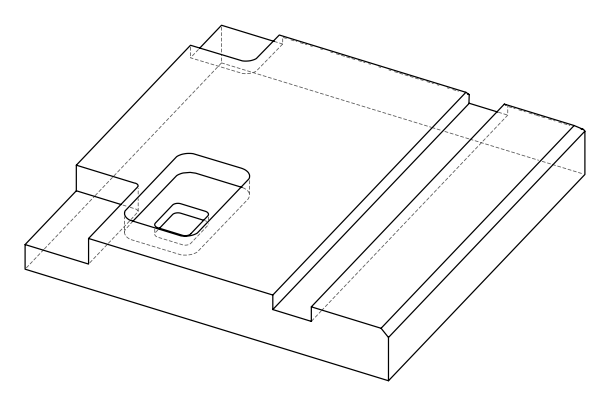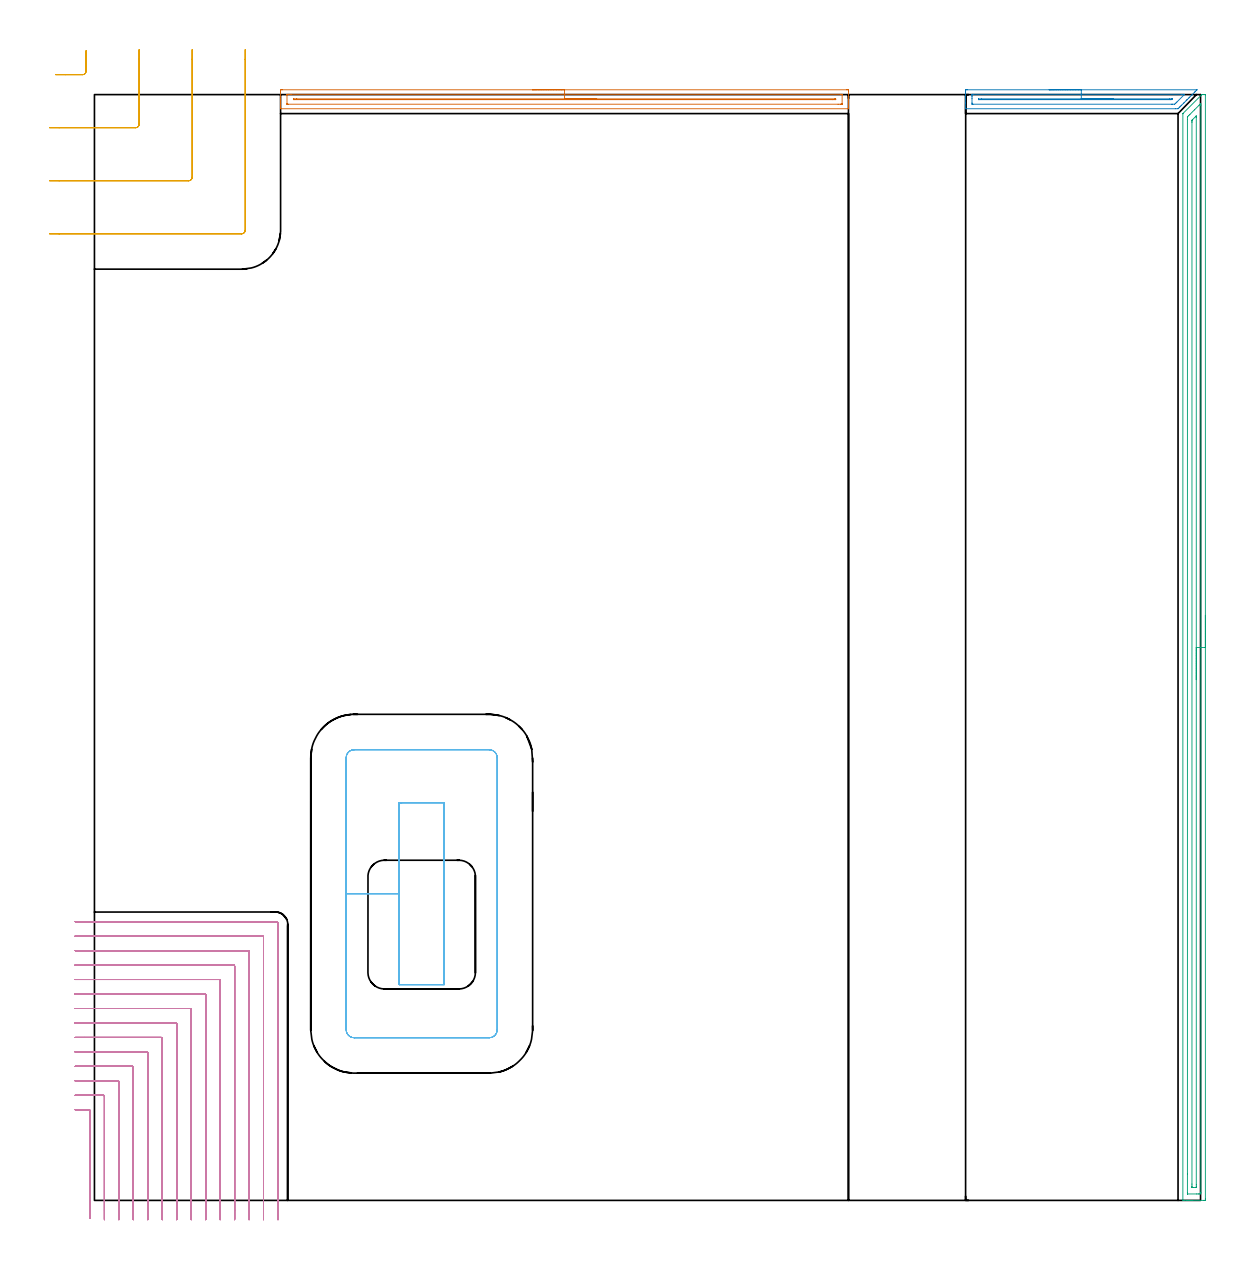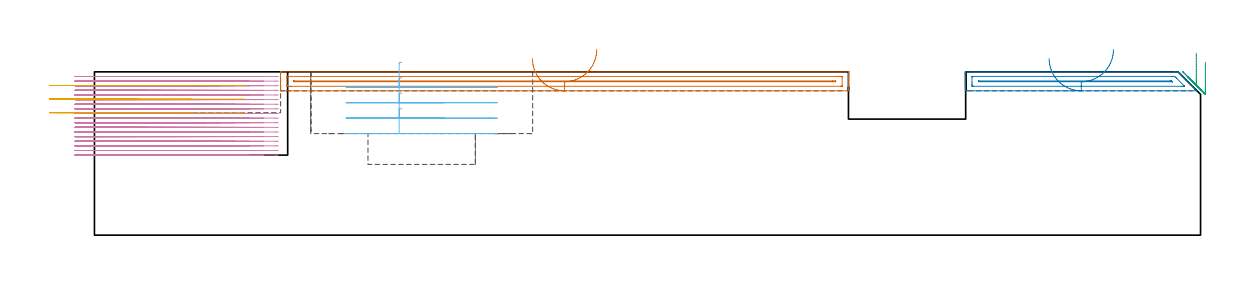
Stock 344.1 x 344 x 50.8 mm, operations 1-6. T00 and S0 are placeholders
(PLAN: 8 operations, 4 tool changes, 82.3 min)
(1 AREA_MILL | FG_CHAMFER_SURFACE | UGT0205_001 | 4.39 min | 3210 mm3)
(2 AREA_MILL_1 | FG_CHAMFER_SURFACE_1 | UGT0205_001 | 1.81 min | 1339 mm3)
(3 AREA_MILL_2 | FG_CHAMFER_SURFACE_2 | UGT0205_001 | 8.38 min | 8344 mm3)
(4 MILL_CORNER_NOTCH_RECTANGULAR | CORNER_NOTCH_RECTANGULAR | NXT0201_008 | Follow Part, ap 1.5, ae 75% | 55 min | 139564 mm3)
(5 MILL_CORNER_NOTCH_RECTANGULAR_1 | CORNER_NOTCH_RECTANGULAR_1 | UGT0201_105 | Follow Part, ap 5.5, ae 75% | 1.87 min | 39462 mm3)
(6 MILL_RECTANGULAR_POCKET | POCKET_RECTANGULAR_STRAIGHT | UGT0201_105 | Follow Part, ap 5.5, ae 75% | 3.92 min | 144859 mm3)
(7 MILL_RECTANGULAR_POCKET_1 | POCKET_RECTANGULAR_STRAIGHT_1 | NXT0201_013 | Follow Part, ap 2.5, ae 75% | 2.05 min | 12637 mm3)
(8 MILL_RECTANGULAR_SLOT | SLOT_RECTANGULAR | UGT0201_109 | Follow Part, ap 6.35, ae 75% | 4.88 min | 183952 mm3)
(TOOL UGT0205_001 | Chamfer Mill 20 x 3 x 45 deg. | D20 FL50 Z2)
(TOOL NXT0201_008 | ENDMILL 6mm [2P460-0600-NA 1630] | D6 FL26 Z6)
(TOOL UGT0201_105 | End Mill 22 mm | D22 FL25 Z2)
(TOOL NXT0201_013 | ENDMILL 10mm | D10 FL30 Z4)
(TOOL UGT0201_109 | End Mill 25.4 mm | D25.4 FL25 Z2)
(OP 1 AREA_MILL)
G17 G21 G94 G90
T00 M6
G54
G17 G0 G90 X136.25 Y345.5 S1061 M3
G43 Z60.8 H0
Z54.9
G94 G1 X136.288 Z54.028 F250.
X136.402 Z53.163
X136.591 Z52.312
X136.853 Z51.48
X137.187 Z50.674
X137.59 Z49.9
X138.058 Z49.164
X138.59 Z48.472
X139.179 Z47.829
X139.822 Z47.24
X140.514 Z46.708
X141.25 Z46.24
X142.024 Z45.837
X142.83 Z45.503
X143.662 Z45.241
X144.514 Z45.052
X145.378 Z44.938
X146.25 Z44.9
X234.015
X234.35 Y345.497
X234.59 Y345.492 Z44.904
X234.6 Y345.169 Z45.227
Y343.423 Z46.971
Y342.824 Z47.573
Y342.55 Z47.847
Y341.951 Z48.446
Y341.677 Z48.719
Y341.129 Z49.27
Y340.479 Z49.92
Y339.808 Z50.591
X234.598 Y339.702 Z50.69
X234.59 Y339.603 Z50.788
X234.46 Y339.6 Z50.8
X58.04
X57.91 Y339.603 Z50.788
X57.902 Y339.702 Z50.69
X57.9 Y339.808 Z50.591
Y340.479 Z49.92
Y341.129 Z49.27
Y341.677 Z48.719
Y341.951 Z48.446
Y342.55 Z47.847
Y342.824 Z47.573
Y343.423 Z46.971
Y344.869 Z45.526
X57.903 Y345.169 Z45.227
X57.91 Y345.492 Z44.904
X58.15 Y345.497 Z44.9
X58.485 Y345.5
X146.25
Y344.086 Z46.314
X232.233 Y344.085 Z46.315
X232.449 Y344.084 Z46.316
X232.563 Y344.081 Z46.319
X232.586 Y344.079 Z46.321
X232.591 Y344.067 Z46.333
X232.595 Y344.047 Z46.353
X232.599 Y343.937 Z46.463
Y341.197 Z49.203
X232.595 Y341.102 Z49.298
X232.59 Y341.039 Z49.361
X232.584 Y341.021 Z49.379
X232.57 Y341.02 Z49.38
X232.233 Y341.016 Z49.384
X232.018 Y341.015 Z49.385
X231.342 Y341.014 Z49.386
X60.267 Y341.015 Z49.385
X60.051 Y341.016 Z49.384
X59.937 Y341.02 Z49.38
X59.914 Y341.021 Z49.379
X59.909 Y341.033 Z49.367
X59.905 Y341.053 Z49.347
X59.901 Y341.163 Z49.237
X59.9 Y343.783 Z46.617
X59.901 Y343.903 Z46.497
X59.905 Y343.999 Z46.401
X59.91 Y344.061 Z46.339
X59.916 Y344.08 Z46.32
X59.93
X60.267 Y344.084 Z46.316
X60.482 Y344.086 Z46.314
X61.158
X146.25
Y342.672 Z47.728
X230.327 Y342.671 Z47.729
X230.451 Y342.669 Z47.731
X230.572 Y342.665 Z47.735
X230.591 Y342.659 Z47.741
X230.595 Y342.637 Z47.763
X230.599 Y342.599 Z47.801
Y342.55 Z47.85
X230.595 Y342.477 Z47.923
X230.59 Y342.444 Z47.956
X230.569 Y342.434 Z47.966
X230.451 Y342.432 Z47.968
X229.684 Y342.429 Z47.971
X229.56 Y342.428 Z47.972
X62.173 Y342.429 Z47.971
X62.049 Y342.431 Z47.969
X61.928 Y342.435 Z47.965
X61.909 Y342.441 Z47.959
X61.905 Y342.463 Z47.937
X61.901 Y342.501 Z47.899
Y342.55 Z47.85
X61.905 Y342.623 Z47.777
X61.91 Y342.656 Z47.744
X61.931 Y342.666 Z47.734
X62.049 Y342.668 Z47.732
X62.816 Y342.671 Z47.729
X62.94 Y342.672 Z47.728
X146.25
X147.122 Z47.766
X147.986 Z47.88
X148.838 Z48.069
X149.67 Z48.331
X150.476 Z48.665
X151.25 Z49.068
X151.986 Z49.537
X152.678 Z50.068
X153.321 Z50.657
X153.91 Z51.301
X154.442 Z51.993
X154.91 Z52.728
X155.313 Z53.502
X155.647 Z54.308
X155.909 Z55.14
X156.098 Z55.992
X156.212 Z56.857
X156.25 Z57.728
G0 Z60.8
M5
M2
(OP 2 AREA_MILL_1)
G17 G21 G94 G90
T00 M6
G54
G17 G0 G90 X297. Y345.5 S1061 M3
G43 Z60.8 H0
Z54.9
G94 G1 X297.038 Z54.028 F250.
X297.152 Z53.163
X297.341 Z52.312
X297.603 Z51.48
X297.937 Z50.674
X298.34 Z49.9
X298.809 Z49.164
X299.34 Z48.472
X299.929 Z47.829
X300.572 Z47.24
X301.264 Z46.708
X302. Z46.24
X302.774 Z45.837
X303.58 Z45.503
X304.412 Z45.241
X305.264 Z45.052
X306.128 Z44.938
X307. Z44.9
X342.94 Y345.499 Z44.899
X342.992 Y345.498 Z44.9
X342.977 Y345.476 Z44.922
X342.386 Y344.886 Z45.514
X342.234 Y344.732 Z45.665
X342.178 Y344.677 Z45.721
X341.553 Y344.053 Z46.347
X341.361 Y343.859 Z46.537
X340.719 Y343.219 Z47.181
X340.488 Y342.986 Z47.41
X339.886 Y342.386 Z48.014
X339.813 Y342.312 Z48.087
X339.615 Y342.114 Z48.282
X339.053 Y341.552 Z48.847
X338.926 Y341.425 Z48.973
X338.743 Y341.241 Z49.155
X338.219 Y340.719 Z49.681
X338.039 Y340.538 Z49.86
X337.871 Y340.368 Z50.027
X337.704 Y340.203 Z50.195
X337.596 Y340.095 Z50.303
X337.434 Y339.931 Z50.463
X337.152 Y339.654 Z50.745
X337.101 Y339.607 Z50.792
X336.266 Y339.6 Z50.8
X271.083
X271.01 Y339.603 Z50.79
X271. Y339.725 Z50.673
Y341.349 Z49.05
Y342.55 Z47.847
Y343.587 Z46.811
Y344.296 Z46.098
Y344.814 Z45.58
X271.004 Y345.169 Z45.226
X271.01 Y345.491 Z44.904
X271.194 Y345.496 Z44.901
X271.527 Y345.5 Z44.9
X307.
Y344.086 Z46.314
X338.253 Y344.085 Z46.315
X338.705 Y344.081 Z46.319
X338.926 Y344.079 Z46.321
X339.096 Y344.057 Z46.343
X339.007 Y343.959 Z46.441
X338.99 Y343.94 Z46.46
X336.727 Y341.677 Z48.723
X336.497 Y341.449 Z48.951
X336.265 Y341.222 Z49.178
X336.046 Y341.02 Z49.38
X335.379 Y341.016 Z49.384
X335.165 Y341.015 Z49.385
X273.3
X273.132 Y341.016 Z49.384
X273.049 Y341.019 Z49.381
X273.015 Y341.021 Z49.379
X273.01 Y341.086 Z49.314
X273.002 Y341.384 Z49.016
X273. Y342.846 Z47.554
X273.001 Y343.423 Z46.977
X273.002 Y343.717 Z46.683
X273.01 Y344.014 Z46.386
X273.015 Y344.079 Z46.321
X273.049 Y344.081 Z46.319
X273.132 Y344.084 Z46.316
X273.3 Y344.085 Z46.315
X273.514 Y344.086 Z46.314
X307.
Y342.672 Z47.728
X334.492
X335.256 Y342.67 Z47.73
X335.257
X335.258 Y342.668 Z47.732
X335.148 Y342.55 Z47.85
X335.076 Y342.479 Z47.921
X335.044 Y342.45 Z47.95
X335.03 Y342.44 Z47.96
X334.985 Y342.436 Z47.964
X334.739 Y342.43 Z47.97
X334.615 Y342.429 Z47.971
X275.197
X275.074 Y342.431 Z47.969
X275.034 Y342.433 Z47.967
X275.01 Y342.435 Z47.965
X275.007 Y342.477 Z47.923
X275.005 Y342.55 Z47.85
X275.008 Y342.615 Z47.785
X275.021 Y342.665 Z47.735
X275.961 Y342.671 Z47.729
X307. Y342.672 Z47.728
X307.872 Z47.766
X308.737 Z47.88
X309.588 Z48.069
X310.42 Z48.331
X311.226 Z48.665
X312. Z49.068
X312.736 Z49.537
X313.428 Z50.068
X314.071 Z50.657
X314.66 Z51.301
X315.192 Z51.993
X315.66 Z52.728
X316.063 Z53.502
X316.397 Z54.308
X316.659 Z55.14
X316.848 Z55.992
X316.962 Z56.857
X317. Z57.728
G0 Z60.8
M5
M2
(OP 3 AREA_MILL_2)
G17 G21 G94 G90
T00 M6
G54
G17 G0 G90 X345.6 Y182. S1061 M3
G43 Z60.8 H0
Z53.8
G94 G1 Y181.962 Z52.928 F250.
Y181.848 Z52.064
Y181.659 Z51.212
Y181.397 Z50.38
Y181.063 Z49.574
Y180.66 Z48.8
Y180.191 Z48.064
Y179.66 Z47.372
Y179.071 Z46.729
Y178.428 Z46.14
Y177.736 Z45.609
Y177. Z45.14
Y176.226 Z44.737
Y175.42 Z44.403
Y174.588 Z44.141
Y173.736 Z43.952
Y172.872 Z43.838
Y172. Z43.8
X345.599 Y0.608 Z43.801
X345.596 Y0.184 Z43.802
X345.591 Y0.01 Z43.805
X345.178 Y0. Z44.219
X341.66 Z47.734
X341.1 Z48.297
X340.781 Z48.615
X340.221 Z49.175
X339.902 Z49.493
X338.906 Z50.493
X338.606 Y0.01 Z50.793
X338.6 Y0.162 Z50.8
Y338.036
X338.605 Y338.094 Z50.79
X338.647 Y338.148 Z50.75
X344.35 Y343.851 Z45.049
X344.376 Y343.877 Z45.022
X344.498 Y343.99 Z44.894
X344.616 Y343.999 Z44.777
X344.937 Y344. Z44.462
X345.178 Z44.222
X345.419 Z43.98
X345.593 Y343.99 Z43.805
X345.6 Y343.954 Z43.8
Y172.
X344.186 Z45.214
X344.185 Y2.509 Z45.215
X344.184 Y2.394 Z45.216
X344.179 Y2.015 Z45.221
X343.803 Y2.004 Z45.597
X343.419 Y2.001 Z45.981
X342.927 Y2. Z46.473
X340.097 Y2.001 Z49.303
X340.068 Y2.003 Z49.332
X340.038 Y2.008 Z49.362
X340.021 Y2.012 Z49.379
X340.02 Y2.035 Z49.38
X340.015 Y2.278 Z49.385
X340.014 Y8.179 Z49.386
X340.015 Y336.25 Z49.385
X340.019 Y337.024 Z49.381
X340.021 Y337.053 Z49.379
X340.033 Y337.071 Z49.367
X340.096 Y337.143 Z49.304
X340.44 Y337.489 Z48.96
X340.781 Y337.831 Z48.619
X342.211 Y339.262 Z47.189
X343.663 Y340.714 Z45.737
X343.83 Y340.879 Z45.57
X343.986 Y341.031 Z45.414
X344.172 Y341.211 Z45.228
X344.183 Y340.831 Z45.217
X344.185 Y340.714 Z45.215
Y340.597
X344.186 Y172. Z45.214
X342.771 Z46.629
Y4.837
X342.769 Y4.179 Z46.631
X342.767 Y4.062 Z46.633
X342.764 Y4.012 Z46.636
X342.711 Y4.006 Z46.689
X342.54 Y4.003 Z46.86
X341.836 Y4.001 Z47.564
X341.66 Y4.003 Z47.74
X341.484 Y4.008 Z47.916
X341.439 Y4.01 Z47.961
X341.435 Y4.04 Z47.965
X341.432 Y4.101 Z47.968
X341.43 Y4.179 Z47.97
X341.429 Y4.414 Z47.971
X341.428 Y5.072 Z47.972
X341.429 Y335.358 Z47.971
Y335.592
X341.433 Y335.921 Z47.967
X341.435 Y336.001 Z47.965
X341.446 Y336.035 Z47.954
X341.477 Y336.069 Z47.923
X341.649 Y336.25 Z47.751
X342.54 Y337.141 Z46.86
X342.644 Y337.243 Z46.756
X342.679 Y337.276 Z46.721
X342.731 Y337.32 Z46.669
X342.765 Y337.343 Z46.635
X342.767 Y337.301 Z46.633
X342.77 Y337.143 Z46.63
X342.771 Y337.043 Z46.629
X342.772 Y336.908 Z46.628
X342.771 Y172. Z46.629
Y171.128 Z46.667
Y170.263 Z46.78
Y169.412 Z46.969
Y168.58 Z47.232
Y167.774 Z47.565
Y167. Z47.968
Y166.264 Z48.437
Y165.572 Z48.968
Y164.929 Z49.557
Y164.34 Z50.201
Y163.808 Z50.893
Y163.34 Z51.629
Y162.937 Z52.402
Y162.603 Z53.208
Y162.341 Z54.04
Y162.152 Z54.892
Y162.038 Z55.757
Y162. Z56.629
G0 Z60.8
M5
M2
(OP 4 MILL_CORNER_NOTCH_RECTANGULAR)
G17 G21 G94 G90
T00 M6
G54
G17 G0 G90 X-1.4 Y-5.653 S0 M3
G43 Z60.8 H1
Z49.361
G94 G1 Y-2.653 F250.
Y27.904 F500.
G3 X-1.696 Y28.2 R0.3
G1 X-3.
X-6. F250.
G0 Z60.8
X3.1 Y-6.
Z49.361
G1 Y-3.
Y32.404 F500.
G3 X2.804 Y32.7 R0.3
G1 X-3.
X-6. F250.
G0 Z60.8
X7.6 Y-6.
Z49.361
G1 Y-3.
Y36.904 F500.
G3 X7.304 Y37.2 R0.3
G1 X-3.
X-6. F250.
G0 Z60.8
X12.1 Y-6.
Z49.361
G1 Y-3.
Y41.404 F500.
G3 X11.804 Y41.7 R0.3
G1 X-3.
X-6. F250.
G0 Z60.8
X16.6 Y-6.
Z49.361
G1 Y-3.
Y45.904 F500.
G3 X16.304 Y46.2 R0.3
G1 X-3.
X-6. F250.
G0 Z60.8
X21.1 Y-6.
Z49.361
G1 Y-3.
Y50.403 F500.
G3 X20.803 Y50.7 R0.3
G1 X-3.
X-6. F250.
G0 Z60.8
X25.6 Y-6.
Z49.361
G1 Y-3.
Y54.903 F500.
G3 X25.303 Y55.2 R0.3
G1 X-3.
X-6. F250.
G0 Z60.8
X30.1 Y-6.
Z49.361
G1 Y-3.
Y59.403 F500.
G3 X29.803 Y59.7 R0.3
G1 X-3.
X-6. F250.
G0 Z60.8
X34.6 Y-6.
Z49.361
G1 Y-3.
Y63.903 F500.
G3 X34.303 Y64.2 R0.3
G1 X-3.
X-6. F250.
G0 Z60.8
X39.1 Y-6.
Z49.361
G1 Y-3.
Y68.403 F500.
G3 X38.803 Y68.7 R0.3
G1 X-3.
X-6. F250.
G0 Z60.8
X43.6 Y-6.
Z49.361
G1 Y-3.
Y72.903 F500.
G3 X43.303 Y73.2 R0.3
G1 X-3.
X-6. F250.
G0 Z60.8
X48.1 Y-6.
Z49.361
G1 Y-3.
Y77.403 F500.
G3 X47.803 Y77.7 R0.3
G1 X-3.
X-6. F250.
G0 Z60.8
X52.6 Y-6.
Z49.361
G1 Y-3.
Y81.902 F500.
G3 X52.302 Y82.2 R0.3
G1 X-3.
X-6. F250.
G0 Z60.8
X57.1 Y-6.
Z49.361
G1 Y-3.
Y86. F500.
G3 X56.4 Y86.7 R0.7
G1 X-3.
X-6. F250.
G0 Z60.8
X-1.4 Y-5.653
Z47.922
G1 Y-2.653
Y27.904 F500.
G3 X-1.696 Y28.2 R0.3
G1 X-3.
X-6. F250.
G0 Z60.8
X3.1 Y-6.
Z47.922
G1 Y-3.
Y32.404 F500.
G3 X2.804 Y32.7 R0.3
G1 X-3.
X-6. F250.
G0 Z60.8
X7.6 Y-6.
Z47.922
G1 Y-3.
Y36.904 F500.
G3 X7.304 Y37.2 R0.3
G1 X-3.
X-6. F250.
G0 Z60.8
X12.1 Y-6.
Z47.922
G1 Y-3.
Y41.404 F500.
G3 X11.804 Y41.7 R0.3
G1 X-3.
X-6. F250.
G0 Z60.8
X16.6 Y-6.
Z47.922
G1 Y-3.
Y45.904 F500.
G3 X16.304 Y46.2 R0.3
G1 X-3.
X-6. F250.
G0 Z60.8
X21.1 Y-6.
Z47.922
G1 Y-3.
Y50.403 F500.
G3 X20.803 Y50.7 R0.3
G1 X-3.
X-6. F250.
G0 Z60.8
X25.6 Y-6.
Z47.922
G1 Y-3.
Y54.903 F500.
G3 X25.303 Y55.2 R0.3
G1 X-3.
X-6. F250.
G0 Z60.8
X30.1 Y-6.
Z47.922
G1 Y-3.
Y59.403 F500.
G3 X29.803 Y59.7 R0.3
G1 X-3.
X-6. F250.
G0 Z60.8
X34.6 Y-6.
Z47.922
G1 Y-3.
Y63.903 F500.
G3 X34.303 Y64.2 R0.3
G1 X-3.
X-6. F250.
G0 Z60.8
X39.1 Y-6.
Z47.922
G1 Y-3.
Y68.403 F500.
G3 X38.803 Y68.7 R0.3
G1 X-3.
X-6. F250.
G0 Z60.8
X43.6 Y-6.
Z47.922
G1 Y-3.
Y72.903 F500.
G3 X43.303 Y73.2 R0.3
G1 X-3.
X-6. F250.
G0 Z60.8
X48.1 Y-6.
Z47.922
G1 Y-3.
Y77.403 F500.
G3 X47.803 Y77.7 R0.3
G1 X-3.
X-6. F250.
G0 Z60.8
X52.6 Y-6.
Z47.922
G1 Y-3.
Y81.902 F500.
G3 X52.302 Y82.2 R0.3
G1 X-3.
X-6. F250.
G0 Z60.8
X57.1 Y-6.
Z47.922
G1 Y-3.
Y86. F500.
G3 X56.4 Y86.7 R0.7
G1 X-3.
X-6. F250.
G0 Z60.8
X-1.4 Y-5.653
Z46.483
G1 Y-2.653
Y27.904 F500.
G3 X-1.696 Y28.2 R0.3
G1 X-3.
X-6. F250.
G0 Z60.8
X3.1 Y-6.
Z46.483
G1 Y-3.
Y32.404 F500.
G3 X2.804 Y32.7 R0.3
G1 X-3.
X-6. F250.
G0 Z60.8
X7.6 Y-6.
Z46.483
G1 Y-3.
Y36.904 F500.
G3 X7.304 Y37.2 R0.3
G1 X-3.
X-6. F250.
G0 Z60.8
X12.1 Y-6.
Z46.483
G1 Y-3.
Y41.404 F500.
G3 X11.804 Y41.7 R0.3
G1 X-3.
X-6. F250.
G0 Z60.8
X16.6 Y-6.
Z46.483
G1 Y-3.
Y45.904 F500.
G3 X16.304 Y46.2 R0.3
G1 X-3.
X-6. F250.
G0 Z60.8
X21.1 Y-6.
Z46.483
G1 Y-3.
Y50.403 F500.
G3 X20.803 Y50.7 R0.3
G1 X-3.
X-6. F250.
G0 Z60.8
X25.6 Y-6.
Z46.483
G1 Y-3.
Y54.903 F500.
G3 X25.303 Y55.2 R0.3
G1 X-3.
X-6. F250.
G0 Z60.8
X30.1 Y-6.
Z46.483
G1 Y-3.
Y59.403 F500.
G3 X29.803 Y59.7 R0.3
G1 X-3.
X-6. F250.
G0 Z60.8
X34.6 Y-6.
Z46.483
G1 Y-3.
Y63.903 F500.
G3 X34.303 Y64.2 R0.3
G1 X-3.
X-6. F250.
G0 Z60.8
X39.1 Y-6.
Z46.483
G1 Y-3.
Y68.403 F500.
G3 X38.803 Y68.7 R0.3
G1 X-3.
X-6. F250.
G0 Z60.8
X43.6 Y-6.
Z46.483
G1 Y-3.
Y72.903 F500.
G3 X43.303 Y73.2 R0.3
G1 X-3.
X-6. F250.
G0 Z60.8
X48.1 Y-6.
Z46.483
G1 Y-3.
Y77.403 F500.
G3 X47.803 Y77.7 R0.3
G1 X-3.
X-6. F250.
G0 Z60.8
X52.6 Y-6.
Z46.483
G1 Y-3.
Y81.902 F500.
G3 X52.302 Y82.2 R0.3
G1 X-3.
X-6. F250.
G0 Z60.8
X57.1 Y-6.
Z46.483
G1 Y-3.
Y86. F500.
G3 X56.4 Y86.7 R0.7
G1 X-3.
X-6. F250.
G0 Z60.8
X-1.4 Y-5.653
Z45.044
G1 Y-2.653
Y27.904 F500.
G3 X-1.696 Y28.2 R0.3
G1 X-3.
X-6. F250.
G0 Z60.8
X3.1 Y-6.
Z45.044
G1 Y-3.
Y32.404 F500.
G3 X2.804 Y32.7 R0.3
G1 X-3.
X-6. F250.
G0 Z60.8
X7.6 Y-6.
Z45.044
G1 Y-3.
Y36.904 F500.
G3 X7.304 Y37.2 R0.3
G1 X-3.
X-6. F250.
G0 Z60.8
X12.1 Y-6.
Z45.044
G1 Y-3.
Y41.404 F500.
G3 X11.804 Y41.7 R0.3
G1 X-3.
X-6. F250.
G0 Z60.8
X16.6 Y-6.
Z45.044
G1 Y-3.
Y45.904 F500.
G3 X16.304 Y46.2 R0.3
G1 X-3.
X-6. F250.
G0 Z60.8
X21.1 Y-6.
Z45.044
G1 Y-3.
Y50.403 F500.
G3 X20.803 Y50.7 R0.3
G1 X-3.
X-6. F250.
G0 Z60.8
X25.6 Y-6.
Z45.044
G1 Y-3.
Y54.903 F500.
G3 X25.303 Y55.2 R0.3
G1 X-3.
X-6. F250.
G0 Z60.8
X30.1 Y-6.
Z45.044
G1 Y-3.
Y59.403 F500.
G3 X29.803 Y59.7 R0.3
G1 X-3.
X-6. F250.
G0 Z60.8
X34.6 Y-6.
Z45.044
G1 Y-3.
Y63.903 F500.
G3 X34.303 Y64.2 R0.3
G1 X-3.
X-6. F250.
G0 Z60.8
X39.1 Y-6.
Z45.044
G1 Y-3.
Y68.403 F500.
G3 X38.803 Y68.7 R0.3
G1 X-3.
X-6. F250.
G0 Z60.8
X43.6 Y-6.
Z45.044
G1 Y-3.
Y72.903 F500.
G3 X43.303 Y73.2 R0.3
G1 X-3.
X-6. F250.
G0 Z60.8
X48.1 Y-6.
Z45.044
G1 Y-3.
Y77.403 F500.
G3 X47.803 Y77.7 R0.3
G1 X-3.
X-6. F250.
G0 Z60.8
X52.6 Y-6.
Z45.044
G1 Y-3.
Y81.902 F500.
G3 X52.302 Y82.2 R0.3
G1 X-3.
X-6. F250.
G0 Z60.8
X57.1 Y-6.
Z45.044
G1 Y-3.
Y86. F500.
G3 X56.4 Y86.7 R0.7
G1 X-3.
X-6. F250.
G0 Z60.8
X-1.4 Y-5.653
Z43.605
G1 Y-2.653
Y27.904 F500.
G3 X-1.696 Y28.2 R0.3
G1 X-3.
X-6. F250.
G0 Z60.8
X3.1 Y-6.
Z43.605
G1 Y-3.
Y32.404 F500.
G3 X2.804 Y32.7 R0.3
G1 X-3.
X-6. F250.
G0 Z60.8
X7.6 Y-6.
Z43.605
G1 Y-3.
Y36.904 F500.
G3 X7.304 Y37.2 R0.3
G1 X-3.
X-6. F250.
G0 Z60.8
X12.1 Y-6.
Z43.605
G1 Y-3.
Y41.404 F500.
G3 X11.804 Y41.7 R0.3
G1 X-3.
X-6. F250.
G0 Z60.8
X16.6 Y-6.
Z43.605
G1 Y-3.
Y45.904 F500.
G3 X16.304 Y46.2 R0.3
G1 X-3.
X-6. F250.
G0 Z60.8
X21.1 Y-6.
Z43.605
G1 Y-3.
Y50.403 F500.
G3 X20.803 Y50.7 R0.3
G1 X-3.
X-6. F250.
G0 Z60.8
X25.6 Y-6.
Z43.605
G1 Y-3.
Y54.903 F500.
G3 X25.303 Y55.2 R0.3
G1 X-3.
X-6. F250.
G0 Z60.8
X30.1 Y-6.
Z43.605
G1 Y-3.
Y59.403 F500.
G3 X29.803 Y59.7 R0.3
G1 X-3.
X-6. F250.
G0 Z60.8
X34.6 Y-6.
Z43.605
G1 Y-3.
Y63.903 F500.
G3 X34.303 Y64.2 R0.3
G1 X-3.
X-6. F250.
G0 Z60.8
X39.1 Y-6.
Z43.605
G1 Y-3.
Y68.403 F500.
G3 X38.803 Y68.7 R0.3
G1 X-3.
X-6. F250.
G0 Z60.8
X43.6 Y-6.
Z43.605
G1 Y-3.
Y72.903 F500.
G3 X43.303 Y73.2 R0.3
G1 X-3.
X-6. F250.
G0 Z60.8
X48.1 Y-6.
Z43.605
G1 Y-3.
Y77.402 F500.
G3 X47.802 Y77.7 R0.3
G1 X-3.
X-6. F250.
G0 Z60.8
X52.6 Y-6.
Z43.605
G1 Y-3.
Y81.902 F500.
G3 X52.302 Y82.2 R0.3
G1 X-3.
X-6. F250.
G0 Z60.8
X57.1 Y-6.
Z43.605
G1 Y-3.
Y86. F500.
G3 X56.4 Y86.7 R0.7
G1 X-3.
X-6. F250.
G0 Z60.8
X-1.4 Y-5.653
Z42.167
G1 Y-2.653
Y27.904 F500.
G3 X-1.696 Y28.2 R0.3
G1 X-3.
X-6. F250.
G0 Z60.8
X3.1 Y-6.
Z42.167
G1 Y-3.
Y32.404 F500.
G3 X2.804 Y32.7 R0.3
G1 X-3.
X-6. F250.
G0 Z60.8
X7.6 Y-6.
Z42.167
G1 Y-3.
Y36.904 F500.
G3 X7.304 Y37.2 R0.3
G1 X-3.
X-6. F250.
G0 Z60.8
X12.1 Y-6.
Z42.167
G1 Y-3.
Y41.404 F500.
G3 X11.804 Y41.7 R0.3
G1 X-3.
X-6. F250.
G0 Z60.8
X16.6 Y-6.
Z42.167
G1 Y-3.
Y45.904 F500.
G3 X16.304 Y46.2 R0.3
G1 X-3.
X-6. F250.
G0 Z60.8
X21.1 Y-6.
Z42.167
G1 Y-3.
Y50.403 F500.
G3 X20.803 Y50.7 R0.3
G1 X-3.
X-6. F250.
G0 Z60.8
X25.6 Y-6.
Z42.167
G1 Y-3.
Y54.903 F500.
G3 X25.303 Y55.2 R0.3
G1 X-3.
X-6. F250.
G0 Z60.8
X30.1 Y-6.
Z42.167
G1 Y-3.
Y59.403 F500.
G3 X29.803 Y59.7 R0.3
G1 X-3.
X-6. F250.
G0 Z60.8
X34.6 Y-6.
Z42.167
G1 Y-3.
Y63.903 F500.
G3 X34.303 Y64.2 R0.3
G1 X-3.
X-6. F250.
G0 Z60.8
X39.1 Y-6.
Z42.167
G1 Y-3.
Y68.403 F500.
G3 X38.803 Y68.7 R0.3
G1 X-3.
X-6. F250.
G0 Z60.8
X43.6 Y-6.
Z42.167
G1 Y-3.
Y72.903 F500.
G3 X43.303 Y73.2 R0.3
G1 X-3.
X-6. F250.
G0 Z60.8
X48.1 Y-6.
Z42.167
G1 Y-3.
Y77.402 F500.
G3 X47.802 Y77.7 R0.3
G1 X-3.
X-6. F250.
G0 Z60.8
X52.6 Y-6.
Z42.167
G1 Y-3.
Y81.902 F500.
G3 X52.302 Y82.2 R0.3
G1 X-3.
X-6. F250.
G0 Z60.8
X57.1 Y-6.
Z42.167
G1 Y-3.
Y86. F500.
G3 X56.4 Y86.7 R0.7
G1 X-3.
X-6. F250.
G0 Z60.8
X-1.4 Y-5.653
Z40.728
G1 Y-2.653
Y27.904 F500.
G3 X-1.696 Y28.2 R0.3
G1 X-3.
X-6. F250.
G0 Z60.8
X3.1 Y-6.
Z40.728
G1 Y-3.
Y32.404 F500.
G3 X2.804 Y32.7 R0.3
G1 X-3.
X-6. F250.
G0 Z60.8
X7.6 Y-6.
Z40.728
G1 Y-3.
Y36.904 F500.
G3 X7.304 Y37.2 R0.3
G1 X-3.
X-6. F250.
G0 Z60.8
X12.1 Y-6.
Z40.728
G1 Y-3.
Y41.404 F500.
G3 X11.804 Y41.7 R0.3
G1 X-3.
X-6. F250.
G0 Z60.8
X16.6 Y-6.
Z40.728
G1 Y-3.
Y45.904 F500.
G3 X16.304 Y46.2 R0.3
G1 X-3.
X-6. F250.
G0 Z60.8
X21.1 Y-6.
Z40.728
G1 Y-3.
Y50.403 F500.
G3 X20.803 Y50.7 R0.3
G1 X-3.
X-6. F250.
G0 Z60.8
X25.6 Y-6.
Z40.728
G1 Y-3.
Y54.903 F500.
G3 X25.303 Y55.2 R0.3
G1 X-3.
X-6. F250.
G0 Z60.8
X30.1 Y-6.
Z40.728
G1 Y-3.
Y59.403 F500.
G3 X29.803 Y59.7 R0.3
G1 X-3.
X-6. F250.
G0 Z60.8
X34.6 Y-6.
Z40.728
G1 Y-3.
Y63.903 F500.
G3 X34.303 Y64.2 R0.3
G1 X-3.
X-6. F250.
G0 Z60.8
X39.1 Y-6.
Z40.728
G1 Y-3.
Y68.403 F500.
G3 X38.803 Y68.7 R0.3
G1 X-3.
X-6. F250.
G0 Z60.8
X43.6 Y-6.
Z40.728
G1 Y-3.
Y72.903 F500.
G3 X43.303 Y73.2 R0.3
G1 X-3.
X-6. F250.
G0 Z60.8
X48.1 Y-6.
Z40.728
G1 Y-3.
Y77.402 F500.
G3 X47.802 Y77.7 R0.3
G1 X-3.
X-6. F250.
G0 Z60.8
X52.6 Y-6.
Z40.728
G1 Y-3.
Y81.902 F500.
G3 X52.302 Y82.2 R0.3
G1 X-3.
X-6. F250.
G0 Z60.8
X57.1 Y-6.
Z40.728
G1 Y-3.
Y86. F500.
G3 X56.4 Y86.7 R0.7
G1 X-3.
X-6. F250.
G0 Z60.8
X-1.4 Y-5.653
Z39.289
G1 Y-2.653
Y27.904 F500.
G3 X-1.696 Y28.2 R0.3
G1 X-3.
X-6. F250.
G0 Z60.8
X3.1 Y-6.
Z39.289
G1 Y-3.
Y32.404 F500.
G3 X2.804 Y32.7 R0.3
G1 X-3.
X-6. F250.
G0 Z60.8
X7.6 Y-6.
Z39.289
G1 Y-3.
Y36.904 F500.
G3 X7.304 Y37.2 R0.3
G1 X-3.
X-6. F250.
G0 Z60.8
X12.1 Y-6.
Z39.289
G1 Y-3.
Y41.404 F500.
G3 X11.804 Y41.7 R0.3
G1 X-3.
X-6. F250.
G0 Z60.8
X16.6 Y-6.
Z39.289
G1 Y-3.
Y45.904 F500.
G3 X16.304 Y46.2 R0.3
G1 X-3.
X-6. F250.
G0 Z60.8
X21.1 Y-6.
Z39.289
G1 Y-3.
Y50.403 F500.
G3 X20.803 Y50.7 R0.3
G1 X-3.
X-6. F250.
G0 Z60.8
X25.6 Y-6.
Z39.289
G1 Y-3.
Y54.903 F500.
G3 X25.303 Y55.2 R0.3
G1 X-3.
X-6. F250.
G0 Z60.8
X30.1 Y-6.
Z39.289
G1 Y-3.
Y59.403 F500.
G3 X29.803 Y59.7 R0.3
G1 X-3.
X-6. F250.
G0 Z60.8
X34.6 Y-6.
Z39.289
G1 Y-3.
Y63.903 F500.
G3 X34.303 Y64.2 R0.3
G1 X-3.
X-6. F250.
G0 Z60.8
X39.1 Y-6.
Z39.289
G1 Y-3.
Y68.403 F500.
G3 X38.803 Y68.7 R0.3
G1 X-3.
X-6. F250.
G0 Z60.8
X43.6 Y-6.
Z39.289
G1 Y-3.
Y72.903 F500.
G3 X43.303 Y73.2 R0.3
G1 X-3.
X-6. F250.
G0 Z60.8
X48.1 Y-6.
Z39.289
G1 Y-3.
Y77.402 F500.
G3 X47.802 Y77.7 R0.3
G1 X-3.
X-6. F250.
G0 Z60.8
X52.6 Y-6.
Z39.289
G1 Y-3.
Y81.902 F500.
G3 X52.302 Y82.2 R0.3
G1 X-3.
X-6. F250.
G0 Z60.8
X57.1 Y-6.
Z39.289
G1 Y-3.
Y86. F500.
G3 X56.4 Y86.7 R0.7
G1 X-3.
X-6. F250.
G0 Z60.8
X-1.4 Y-5.653
Z37.85
G1 Y-2.653
Y27.904 F500.
G3 X-1.696 Y28.2 R0.3
G1 X-3.
X-6. F250.
G0 Z60.8
X3.1 Y-6.
Z37.85
G1 Y-3.
Y32.404 F500.
G3 X2.804 Y32.7 R0.3
G1 X-3.
X-6. F250.
G0 Z60.8
X7.6 Y-6.
Z37.85
G1 Y-3.
Y36.904 F500.
G3 X7.304 Y37.2 R0.3
G1 X-3.
X-6. F250.
G0 Z60.8
X12.1 Y-6.
Z37.85
G1 Y-3.
Y41.404 F500.
G3 X11.804 Y41.7 R0.3
G1 X-3.
X-6. F250.
G0 Z60.8
X16.6 Y-6.
Z37.85
G1 Y-3.
Y45.904 F500.
G3 X16.304 Y46.2 R0.3
G1 X-3.
X-6. F250.
G0 Z60.8
X21.1 Y-6.
Z37.85
G1 Y-3.
Y50.403 F500.
G3 X20.803 Y50.7 R0.3
G1 X-3.
X-6. F250.
G0 Z60.8
X25.6 Y-6.
Z37.85
G1 Y-3.
Y54.903 F500.
G3 X25.303 Y55.2 R0.3
G1 X-3.
X-6. F250.
G0 Z60.8
X30.1 Y-6.
Z37.85
G1 Y-3.
Y59.403 F500.
G3 X29.803 Y59.7 R0.3
G1 X-3.
X-6. F250.
G0 Z60.8
X34.6 Y-6.
Z37.85
G1 Y-3.
Y63.903 F500.
G3 X34.303 Y64.2 R0.3
G1 X-3.
X-6. F250.
G0 Z60.8
X39.1 Y-6.
Z37.85
G1 Y-3.
Y68.403 F500.
G3 X38.803 Y68.7 R0.3
G1 X-3.
X-6. F250.
G0 Z60.8
X43.6 Y-6.
Z37.85
G1 Y-3.
Y72.903 F500.
G3 X43.303 Y73.2 R0.3
G1 X-3.
X-6. F250.
G0 Z60.8
X48.1 Y-6.
Z37.85
G1 Y-3.
Y77.402 F500.
G3 X47.802 Y77.7 R0.3
G1 X-3.
X-6. F250.
G0 Z60.8
X52.6 Y-6.
Z37.85
G1 Y-3.
Y81.902 F500.
G3 X52.302 Y82.2 R0.3
G1 X-3.
X-6. F250.
G0 Z60.8
X57.1 Y-6.
Z37.85
G1 Y-3.
Y86. F500.
G3 X56.4 Y86.7 R0.7
G1 X-3.
X-6. F250.
G0 Z60.8
X-1.4 Y-5.653
Z36.411
G1 Y-2.653
Y27.904 F500.
G3 X-1.696 Y28.2 R0.3
G1 X-3.
X-6. F250.
G0 Z60.8
X3.1 Y-6.
Z36.411
G1 Y-3.
Y32.404 F500.
G3 X2.804 Y32.7 R0.3
G1 X-3.
X-6. F250.
G0 Z60.8
X7.6 Y-6.
Z36.411
G1 Y-3.
Y36.904 F500.
G3 X7.304 Y37.2 R0.3
G1 X-3.
X-6. F250.
G0 Z60.8
X12.1 Y-6.
Z36.411
G1 Y-3.
Y41.404 F500.
G3 X11.804 Y41.7 R0.3
G1 X-3.
X-6. F250.
G0 Z60.8
X16.6 Y-6.
Z36.411
G1 Y-3.
Y45.904 F500.
G3 X16.304 Y46.2 R0.3
G1 X-3.
X-6. F250.
G0 Z60.8
X21.1 Y-6.
Z36.411
G1 Y-3.
Y50.403 F500.
G3 X20.803 Y50.7 R0.3
G1 X-3.
X-6. F250.
G0 Z60.8
X25.6 Y-6.
Z36.411
G1 Y-3.
Y54.903 F500.
G3 X25.303 Y55.2 R0.3
G1 X-3.
X-6. F250.
G0 Z60.8
X30.1 Y-6.
Z36.411
G1 Y-3.
Y59.403 F500.
G3 X29.803 Y59.7 R0.3
G1 X-3.
X-6. F250.
G0 Z60.8
X34.6 Y-6.
Z36.411
G1 Y-3.
Y63.903 F500.
G3 X34.303 Y64.2 R0.3
G1 X-3.
X-6. F250.
G0 Z60.8
X39.1 Y-6.
Z36.411
G1 Y-3.
Y68.403 F500.
G3 X38.803 Y68.7 R0.3
G1 X-3.
X-6. F250.
G0 Z60.8
X43.6 Y-6.
Z36.411
G1 Y-3.
Y72.903 F500.
G3 X43.303 Y73.2 R0.3
G1 X-3.
X-6. F250.
G0 Z60.8
X48.1 Y-6.
Z36.411
G1 Y-3.
Y77.402 F500.
G3 X47.802 Y77.7 R0.3
G1 X-3.
X-6. F250.
G0 Z60.8
X52.6 Y-6.
Z36.411
G1 Y-3.
Y81.902 F500.
G3 X52.302 Y82.2 R0.3
G1 X-3.
X-6. F250.
G0 Z60.8
X57.1 Y-6.
Z36.411
G1 Y-3.
Y86. F500.
G3 X56.4 Y86.7 R0.7
G1 X-3.
X-6. F250.
G0 Z60.8
X-1.4 Y-5.653
Z34.972
G1 Y-2.653
Y27.904 F500.
G3 X-1.696 Y28.2 R0.3
G1 X-3.
X-6. F250.
G0 Z60.8
X3.1 Y-6.
Z34.972
G1 Y-3.
Y32.404 F500.
G3 X2.804 Y32.7 R0.3
G1 X-3.
X-6. F250.
G0 Z60.8
X7.6 Y-6.
Z34.972
G1 Y-3.
Y36.904 F500.
G3 X7.304 Y37.2 R0.3
G1 X-3.
X-6. F250.
G0 Z60.8
X12.1 Y-6.
Z34.972
G1 Y-3.
Y41.404 F500.
G3 X11.804 Y41.7 R0.3
G1 X-3.
X-6. F250.
G0 Z60.8
X16.6 Y-6.
Z34.972
G1 Y-3.
Y45.904 F500.
G3 X16.304 Y46.2 R0.3
G1 X-3.
X-6. F250.
G0 Z60.8
X21.1 Y-6.
Z34.972
G1 Y-3.
Y50.403 F500.
G3 X20.803 Y50.7 R0.3
G1 X-3.
X-6. F250.
G0 Z60.8
X25.6 Y-6.
Z34.972
G1 Y-3.
Y54.903 F500.
G3 X25.303 Y55.2 R0.3
G1 X-3.
X-6. F250.
G0 Z60.8
X30.1 Y-6.
Z34.972
G1 Y-3.
Y59.403 F500.
G3 X29.803 Y59.7 R0.3
G1 X-3.
X-6. F250.
G0 Z60.8
X34.6 Y-6.
Z34.972
G1 Y-3.
Y63.903 F500.
G3 X34.303 Y64.2 R0.3
G1 X-3.
X-6. F250.
G0 Z60.8
X39.1 Y-6.
Z34.972
G1 Y-3.
Y68.403 F500.
G3 X38.803 Y68.7 R0.3
G1 X-3.
X-6. F250.
G0 Z60.8
X43.6 Y-6.
Z34.972
G1 Y-3.
Y72.903 F500.
G3 X43.303 Y73.2 R0.3
G1 X-3.
X-6. F250.
G0 Z60.8
X48.1 Y-6.
Z34.972
G1 Y-3.
Y77.402 F500.
G3 X47.802 Y77.7 R0.3
G1 X-3.
X-6. F250.
G0 Z60.8
X52.6 Y-6.
Z34.972
G1 Y-3.
Y81.902 F500.
G3 X52.302 Y82.2 R0.3
G1 X-3.
X-6. F250.
G0 Z60.8
X57.1 Y-6.
Z34.972
G1 Y-3.
Y86. F500.
G3 X56.4 Y86.7 R0.7
G1 X-3.
X-6. F250.
G0 Z60.8
X-1.4 Y-5.653
Z33.533
G1 Y-2.653
Y27.904 F500.
G3 X-1.696 Y28.2 R0.3
G1 X-3.
X-6. F250.
G0 Z60.8
X3.1 Y-6.
Z33.533
G1 Y-3.
Y32.404 F500.
G3 X2.804 Y32.7 R0.3
G1 X-3.
X-6. F250.
G0 Z60.8
X7.6 Y-6.
Z33.533
G1 Y-3.
Y36.904 F500.
G3 X7.304 Y37.2 R0.3
G1 X-3.
X-6. F250.
G0 Z60.8
X12.1 Y-6.
Z33.533
G1 Y-3.
Y41.404 F500.
G3 X11.804 Y41.7 R0.3
G1 X-3.
X-6. F250.
G0 Z60.8
X16.6 Y-6.
Z33.533
G1 Y-3.
Y45.904 F500.
G3 X16.304 Y46.2 R0.3
G1 X-3.
X-6. F250.
G0 Z60.8
X21.1 Y-6.
Z33.533
G1 Y-3.
Y50.403 F500.
G3 X20.803 Y50.7 R0.3
G1 X-3.
X-6. F250.
G0 Z60.8
X25.6 Y-6.
Z33.533
G1 Y-3.
Y54.903 F500.
G3 X25.303 Y55.2 R0.3
G1 X-3.
X-6. F250.
G0 Z60.8
X30.1 Y-6.
Z33.533
G1 Y-3.
Y59.403 F500.
G3 X29.803 Y59.7 R0.3
G1 X-3.
X-6. F250.
G0 Z60.8
X34.6 Y-6.
Z33.533
G1 Y-3.
Y63.903 F500.
G3 X34.303 Y64.2 R0.3
G1 X-3.
X-6. F250.
G0 Z60.8
X39.1 Y-6.
Z33.533
G1 Y-3.
Y68.403 F500.
G3 X38.803 Y68.7 R0.3
G1 X-3.
X-6. F250.
G0 Z60.8
X43.6 Y-6.
Z33.533
G1 Y-3.
Y72.903 F500.
G3 X43.303 Y73.2 R0.3
G1 X-3.
X-6. F250.
G0 Z60.8
X48.1 Y-6.
Z33.533
G1 Y-3.
Y77.402 F500.
G3 X47.802 Y77.7 R0.3
G1 X-3.
X-6. F250.
G0 Z60.8
X52.6 Y-6.
Z33.533
G1 Y-3.
Y81.902 F500.
G3 X52.302 Y82.2 R0.3
G1 X-3.
X-6. F250.
G0 Z60.8
X57.1 Y-6.
Z33.533
G1 Y-3.
Y86. F500.
G3 X56.4 Y86.7 R0.7
G1 X-3.
X-6. F250.
G0 Z60.8
X-1.4 Y-5.653
Z32.094
G1 Y-2.653
Y27.904 F500.
G3 X-1.696 Y28.2 R0.3
G1 X-3.
X-6. F250.
G0 Z60.8
X3.1 Y-6.
Z32.094
G1 Y-3.
Y32.404 F500.
G3 X2.804 Y32.7 R0.3
G1 X-3.
X-6. F250.
G0 Z60.8
X7.6 Y-6.
Z32.094
G1 Y-3.
Y36.904 F500.
G3 X7.304 Y37.2 R0.3
G1 X-3.
X-6. F250.
G0 Z60.8
X12.1 Y-6.
Z32.094
G1 Y-3.
Y41.404 F500.
G3 X11.804 Y41.7 R0.3
G1 X-3.
X-6. F250.
G0 Z60.8
X16.6 Y-6.
Z32.094
G1 Y-3.
Y45.904 F500.
G3 X16.304 Y46.2 R0.3
G1 X-3.
X-6. F250.
G0 Z60.8
X21.1 Y-6.
Z32.094
G1 Y-3.
Y50.403 F500.
G3 X20.803 Y50.7 R0.3
G1 X-3.
X-6. F250.
G0 Z60.8
X25.6 Y-6.
Z32.094
G1 Y-3.
Y54.903 F500.
G3 X25.303 Y55.2 R0.3
G1 X-3.
X-6. F250.
G0 Z60.8
X30.1 Y-6.
Z32.094
G1 Y-3.
Y59.403 F500.
G3 X29.803 Y59.7 R0.3
G1 X-3.
X-6. F250.
G0 Z60.8
X34.6 Y-6.
Z32.094
G1 Y-3.
Y63.903 F500.
G3 X34.303 Y64.2 R0.3
G1 X-3.
X-6. F250.
G0 Z60.8
X39.1 Y-6.
Z32.094
G1 Y-3.
Y68.403 F500.
G3 X38.803 Y68.7 R0.3
G1 X-3.
X-6. F250.
G0 Z60.8
X43.6 Y-6.
Z32.094
G1 Y-3.
Y72.903 F500.
G3 X43.303 Y73.2 R0.3
G1 X-3.
X-6. F250.
G0 Z60.8
X48.1 Y-6.
Z32.094
G1 Y-3.
Y77.402 F500.
G3 X47.802 Y77.7 R0.3
G1 X-3.
X-6. F250.
G0 Z60.8
X52.6 Y-6.
Z32.094
G1 Y-3.
Y81.902 F500.
G3 X52.302 Y82.2 R0.3
G1 X-3.
X-6. F250.
G0 Z60.8
X57.1 Y-6.
Z32.094
G1 Y-3.
Y86. F500.
G3 X56.4 Y86.7 R0.7
G1 X-3.
X-6. F250.
G0 Z60.8
X-1.4 Y-5.653
Z30.656
G1 Y-2.653
Y27.904 F500.
G3 X-1.696 Y28.2 R0.3
G1 X-3.
X-6. F250.
G0 Z60.8
X3.1 Y-6.
Z30.656
G1 Y-3.
Y32.404 F500.
G3 X2.804 Y32.7 R0.3
G1 X-3.
X-6. F250.
G0 Z60.8
X7.6 Y-6.
Z30.656
G1 Y-3.
Y36.904 F500.
G3 X7.304 Y37.2 R0.3
G1 X-3.
X-6. F250.
G0 Z60.8
X12.1 Y-6.
Z30.656
G1 Y-3.
Y41.404 F500.
G3 X11.804 Y41.7 R0.3
G1 X-3.
X-6. F250.
G0 Z60.8
X16.6 Y-6.
Z30.656
G1 Y-3.
Y45.904 F500.
G3 X16.304 Y46.2 R0.3
G1 X-3.
X-6. F250.
G0 Z60.8
X21.1 Y-6.
Z30.656
G1 Y-3.
Y50.403 F500.
G3 X20.803 Y50.7 R0.3
G1 X-3.
X-6. F250.
G0 Z60.8
X25.6 Y-6.
Z30.656
G1 Y-3.
Y54.903 F500.
G3 X25.303 Y55.2 R0.3
G1 X-3.
X-6. F250.
G0 Z60.8
X30.1 Y-6.
Z30.656
G1 Y-3.
Y59.403 F500.
G3 X29.803 Y59.7 R0.3
G1 X-3.
X-6. F250.
G0 Z60.8
X34.6 Y-6.
Z30.656
G1 Y-3.
Y63.903 F500.
G3 X34.303 Y64.2 R0.3
G1 X-3.
X-6. F250.
G0 Z60.8
X39.1 Y-6.
Z30.656
G1 Y-3.
Y68.403 F500.
G3 X38.803 Y68.7 R0.3
G1 X-3.
X-6. F250.
G0 Z60.8
X43.6 Y-6.
Z30.656
G1 Y-3.
Y72.903 F500.
G3 X43.303 Y73.2 R0.3
G1 X-3.
X-6. F250.
G0 Z60.8
X48.1 Y-6.
Z30.656
G1 Y-3.
Y77.402 F500.
G3 X47.802 Y77.7 R0.3
G1 X-3.
X-6. F250.
G0 Z60.8
X52.6 Y-6.
Z30.656
G1 Y-3.
Y81.902 F500.
G3 X52.302 Y82.2 R0.3
G1 X-3.
X-6. F250.
G0 Z60.8
X57.1 Y-6.
Z30.656
G1 Y-3.
Y86. F500.
G3 X56.4 Y86.7 R0.7
G1 X-3.
X-6. F250.
G0 Z60.8
X-1.4 Y-5.653
Z29.217
G1 Y-2.653
Y27.904 F500.
G3 X-1.696 Y28.2 R0.3
G1 X-3.
X-6. F250.
G0 Z60.8
X3.1 Y-6.
Z29.217
G1 Y-3.
Y32.404 F500.
G3 X2.804 Y32.7 R0.3
G1 X-3.
X-6. F250.
G0 Z60.8
X7.6 Y-6.
Z29.217
G1 Y-3.
Y36.904 F500.
G3 X7.304 Y37.2 R0.3
G1 X-3.
X-6. F250.
G0 Z60.8
X12.1 Y-6.
Z29.217
G1 Y-3.
Y41.404 F500.
G3 X11.804 Y41.7 R0.3
G1 X-3.
X-6. F250.
G0 Z60.8
X16.6 Y-6.
Z29.217
G1 Y-3.
Y45.904 F500.
G3 X16.304 Y46.2 R0.3
G1 X-3.
X-6. F250.
G0 Z60.8
X21.1 Y-6.
Z29.217
G1 Y-3.
Y50.403 F500.
G3 X20.803 Y50.7 R0.3
G1 X-3.
X-6. F250.
G0 Z60.8
X25.6 Y-6.
Z29.217
G1 Y-3.
Y54.903 F500.
G3 X25.303 Y55.2 R0.3
G1 X-3.
X-6. F250.
G0 Z60.8
X30.1 Y-6.
Z29.217
G1 Y-3.
Y59.403 F500.
G3 X29.803 Y59.7 R0.3
G1 X-3.
X-6. F250.
G0 Z60.8
X34.6 Y-6.
Z29.217
G1 Y-3.
Y63.903 F500.
G3 X34.303 Y64.2 R0.3
G1 X-3.
X-6. F250.
G0 Z60.8
X39.1 Y-6.
Z29.217
G1 Y-3.
Y68.403 F500.
G3 X38.803 Y68.7 R0.3
G1 X-3.
X-6. F250.
G0 Z60.8
X43.6 Y-6.
Z29.217
G1 Y-3.
Y72.903 F500.
G3 X43.303 Y73.2 R0.3
G1 X-3.
X-6. F250.
G0 Z60.8
X48.1 Y-6.
Z29.217
G1 Y-3.
Y77.402 F500.
G3 X47.802 Y77.7 R0.3
G1 X-3.
X-6. F250.
G0 Z60.8
X52.6 Y-6.
Z29.217
G1 Y-3.
Y81.902 F500.
G3 X52.302 Y82.2 R0.3
G1 X-3.
X-6. F250.
G0 Z60.8
X57.1 Y-6.
Z29.217
G1 Y-3.
Y86. F500.
G3 X56.4 Y86.7 R0.7
G1 X-3.
X-6. F250.
G0 Z60.8
X-1.4 Y-5.653
Z27.778
G1 Y-2.653
Y27.904 F500.
G3 X-1.696 Y28.2 R0.3
G1 X-3.
X-6. F250.
G0 Z60.8
X3.1 Y-6.
Z27.778
G1 Y-3.
Y32.404 F500.
G3 X2.804 Y32.7 R0.3
G1 X-3.
X-6. F250.
G0 Z60.8
X7.6 Y-6.
Z27.778
G1 Y-3.
Y36.904 F500.
G3 X7.304 Y37.2 R0.3
G1 X-3.
X-6. F250.
G0 Z60.8
X12.1 Y-6.
Z27.778
G1 Y-3.
Y41.404 F500.
G3 X11.804 Y41.7 R0.3
G1 X-3.
X-6. F250.
G0 Z60.8
X16.6 Y-6.
Z27.778
G1 Y-3.
Y45.904 F500.
G3 X16.304 Y46.2 R0.3
G1 X-3.
X-6. F250.
G0 Z60.8
X21.1 Y-6.
Z27.778
G1 Y-3.
Y50.403 F500.
G3 X20.803 Y50.7 R0.3
G1 X-3.
X-6. F250.
G0 Z60.8
X25.6 Y-6.
Z27.778
G1 Y-3.
Y54.903 F500.
G3 X25.303 Y55.2 R0.3
G1 X-3.
X-6. F250.
G0 Z60.8
X30.1 Y-6.
Z27.778
G1 Y-3.
Y59.403 F500.
G3 X29.803 Y59.7 R0.3
G1 X-3.
X-6. F250.
G0 Z60.8
X34.6 Y-6.
Z27.778
G1 Y-3.
Y63.903 F500.
G3 X34.303 Y64.2 R0.3
G1 X-3.
X-6. F250.
G0 Z60.8
X39.1 Y-6.
Z27.778
G1 Y-3.
Y68.403 F500.
G3 X38.803 Y68.7 R0.3
G1 X-3.
X-6. F250.
G0 Z60.8
X43.6 Y-6.
Z27.778
G1 Y-3.
Y72.903 F500.
G3 X43.303 Y73.2 R0.3
G1 X-3.
X-6. F250.
G0 Z60.8
X48.1 Y-6.
Z27.778
G1 Y-3.
Y77.402 F500.
G3 X47.802 Y77.7 R0.3
G1 X-3.
X-6. F250.
G0 Z60.8
X52.6 Y-6.
Z27.778
G1 Y-3.
Y81.902 F500.
G3 X52.302 Y82.2 R0.3
G1 X-3.
X-6. F250.
G0 Z60.8
X57.1 Y-6.
Z27.778
G1 Y-3.
Y86. F500.
G3 X56.4 Y86.7 R0.7
G1 X-3.
X-6. F250.
G0 Z60.8
X-1.4 Y-5.653
Z26.339
G1 Y-2.653
Y27.904 F500.
G3 X-1.696 Y28.2 R0.3
G1 X-3.
X-6. F250.
G0 Z60.8
X3.1 Y-6.
Z26.339
G1 Y-3.
Y32.404 F500.
G3 X2.804 Y32.7 R0.3
G1 X-3.
X-6. F250.
G0 Z60.8
X7.6 Y-6.
Z26.339
G1 Y-3.
Y36.904 F500.
G3 X7.304 Y37.2 R0.3
G1 X-3.
X-6. F250.
G0 Z60.8
X12.1 Y-6.
Z26.339
G1 Y-3.
Y41.404 F500.
G3 X11.804 Y41.7 R0.3
G1 X-3.
X-6. F250.
G0 Z60.8
X16.6 Y-6.
Z26.339
G1 Y-3.
Y45.904 F500.
G3 X16.304 Y46.2 R0.3
G1 X-3.
X-6. F250.
G0 Z60.8
X21.1 Y-6.
Z26.339
G1 Y-3.
Y50.403 F500.
G3 X20.803 Y50.7 R0.3
G1 X-3.
X-6. F250.
G0 Z60.8
X25.6 Y-6.
Z26.339
G1 Y-3.
Y54.903 F500.
G3 X25.303 Y55.2 R0.3
G1 X-3.
X-6. F250.
G0 Z60.8
X30.1 Y-6.
Z26.339
G1 Y-3.
Y59.403 F500.
G3 X29.803 Y59.7 R0.3
G1 X-3.
X-6. F250.
G0 Z60.8
X34.6 Y-6.
Z26.339
G1 Y-3.
Y63.903 F500.
G3 X34.303 Y64.2 R0.3
G1 X-3.
X-6. F250.
G0 Z60.8
X39.1 Y-6.
Z26.339
G1 Y-3.
Y68.403 F500.
G3 X38.803 Y68.7 R0.3
G1 X-3.
X-6. F250.
G0 Z60.8
X43.6 Y-6.
Z26.339
G1 Y-3.
Y72.903 F500.
G3 X43.303 Y73.2 R0.3
G1 X-3.
X-6. F250.
G0 Z60.8
X48.1 Y-6.
Z26.339
G1 Y-3.
Y77.402 F500.
G3 X47.802 Y77.7 R0.3
G1 X-3.
X-6. F250.
G0 Z60.8
X52.6 Y-6.
Z26.339
G1 Y-3.
Y81.902 F500.
G3 X52.302 Y82.2 R0.3
G1 X-3.
X-6. F250.
G0 Z60.8
X57.1 Y-6.
Z26.339
G1 Y-3.
Y86. F500.
G3 X56.4 Y86.7 R0.7
G1 X-3.
X-6. F250.
G0 Z60.8
X-1.4 Y-5.653
Z24.9
G1 Y-2.653
Y27.904 F500.
G3 X-1.696 Y28.2 R0.3
G1 X-3.
X-6. F250.
G0 Z60.8
X3.1 Y-6.
Z24.9
G1 Y-3.
Y32.404 F500.
G3 X2.804 Y32.7 R0.3
G1 X-3.
X-6. F250.
G0 Z60.8
X7.6 Y-6.
Z24.9
G1 Y-3.
Y36.904 F500.
G3 X7.304 Y37.2 R0.3
G1 X-3.
X-6. F250.
G0 Z60.8
X12.1 Y-6.
Z24.9
G1 Y-3.
Y41.404 F500.
G3 X11.804 Y41.7 R0.3
G1 X-3.
X-6. F250.
G0 Z60.8
X16.6 Y-6.
Z24.9
G1 Y-3.
Y45.904 F500.
G3 X16.304 Y46.2 R0.3
G1 X-3.
X-6. F250.
G0 Z60.8
X21.1 Y-6.
Z24.9
G1 Y-3.
Y50.403 F500.
G3 X20.803 Y50.7 R0.3
G1 X-3.
X-6. F250.
G0 Z60.8
X25.6 Y-6.
Z24.9
G1 Y-3.
Y54.903 F500.
G3 X25.303 Y55.2 R0.3
G1 X-3.
X-6. F250.
G0 Z60.8
X30.1 Y-6.
Z24.9
G1 Y-3.
Y59.403 F500.
G3 X29.803 Y59.7 R0.3
G1 X-3.
X-6. F250.
G0 Z60.8
X34.6 Y-6.
Z24.9
G1 Y-3.
Y63.903 F500.
G3 X34.303 Y64.2 R0.3
G1 X-3.
X-6. F250.
G0 Z60.8
X39.1 Y-6.
Z24.9
G1 Y-3.
Y68.403 F500.
G3 X38.803 Y68.7 R0.3
G1 X-3.
X-6. F250.
G0 Z60.8
X43.6 Y-6.
Z24.9
G1 Y-3.
Y72.903 F500.
G3 X43.303 Y73.2 R0.3
G1 X-3.
X-6. F250.
G0 Z60.8
X48.1 Y-6.
Z24.9
G1 Y-3.
Y77.402 F500.
G3 X47.802 Y77.7 R0.3
G1 X-3.
X-6. F250.
G0 Z60.8
X52.6 Y-6.
Z24.9
G1 Y-3.
Y81.902 F500.
G3 X52.302 Y82.2 R0.3
G1 X-3.
X-6. F250.
G0 Z60.8
X57.1 Y-6.
Z24.9
G1 Y-3.
Y86. F500.
G3 X56.4 Y86.7 R0.7
G1 X-3.
X-6. F250.
G0 Z60.8
M5
M2
(OP 5 MILL_CORNER_NOTCH_RECTANGULAR_1)
G17 G21 G94 G90
T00 M6
G54
G17 G0 G90 X-12.086 Y350.2 S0 M3
G43 Z60.8 H0
Z46.567
G94 G1 X-9.086 F250.
X-3.695 F500.
G3 X-2.6 Y351.295 R1.1
G1 Y354.688
Y357.688 F250.
G0 Z60.8
X-14. Y333.7
Z46.567
G1 X-11.
X12.805 F500.
G3 X13.9 Y334.795 R1.1
G1 Y355.
Y358. F250.
G0 Z60.8
X-14. Y317.2
Z46.567
G1 X-11.
X29.305 F500.
G3 X30.4 Y318.295 R1.1
G1 Y355.
Y358. F250.
G0 Z60.8
X-14. Y300.7
Z46.567
G1 X-11.
X45.805 F500.
G3 X46.9 Y301.795 R1.1
G1 Y355.
Y358. F250.
G0 Z60.8
X-12.086 Y350.2
Z42.333
G1 X-9.086
X-3.695 F500.
G3 X-2.6 Y351.295 R1.1
G1 Y354.688
Y357.688 F250.
G0 Z60.8
X-14. Y333.7
Z42.333
G1 X-11.
X12.805 F500.
G3 X13.9 Y334.795 R1.1
G1 Y355.
Y358. F250.
G0 Z60.8
X-14. Y317.2
Z42.333
G1 X-11.
X29.305 F500.
G3 X30.4 Y318.295 R1.1
G1 Y355.
Y358. F250.
G0 Z60.8
X-14. Y300.7
Z42.333
G1 X-11.
X45.805 F500.
G3 X46.9 Y301.795 R1.1
G1 Y355.
Y358. F250.
G0 Z60.8
X-12.086 Y350.2
Z38.1
G1 X-9.086
X-3.695 F500.
G3 X-2.6 Y351.295 R1.1
G1 Y354.688
Y357.688 F250.
G0 Z60.8
X-14. Y333.7
Z38.1
G1 X-11.
X12.805 F500.
G3 X13.9 Y334.795 R1.1
G1 Y355.
Y358. F250.
G0 Z60.8
X-14. Y317.2
Z38.1
G1 X-11.
X29.305 F500.
G3 X30.4 Y318.295 R1.1
G1 Y355.
Y358. F250.
G0 Z60.8
X-14. Y300.7
Z38.1
G1 X-11.
X45.805 F500.
G3 X46.9 Y301.795 R1.1
G1 Y355.
Y358. F250.
G0 Z60.8
M5
M2
(OP 6 MILL_RECTANGULAR_POCKET)
G17 G21 G94 G90
T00 M6
G54
G17 G0 G90 X95.61 Y123.7 S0 M3
G43 Z60.8 H0
Z53.8
G94 G1 X94.8 Z53.583 F250.
Y95.4 Z46.
Y67.1 F500.
X108.8
Y123.7
X94.8
Y95.4
X78.3
Y53.1
G3 X80.8 Y50.6 R2.5
G1 X122.8
G3 X125.3 Y53.1 R2.5
G1 Y137.7
G3 X122.8 Y140.2 R2.5
G1 X80.8
G3 X78.3 Y137.7 R2.5
G1 Y95.4
Y94.4
G0 X95.61 Y123.7 Z49.
G1 X94.8 Z48.783 F250.
Y95.4 Z41.2
Y67.1 F500.
X108.8
Y123.7
X94.8
Y95.4
X78.3
Y53.1
G3 X80.8 Y50.6 R2.5
G1 X122.8
G3 X125.3 Y53.1 R2.5
G1 Y137.7
G3 X122.8 Y140.2 R2.5
G1 X80.8
G3 X78.3 Y137.7 R2.5
G1 Y95.4
Y94.4
G0 X95.61 Y123.7 Z44.2
G1 X94.8 Z43.983 F250.
Y95.4 Z36.4
Y67.1 F500.
X108.8
Y123.7
X94.8
Y95.4
X78.3
Y53.1
G3 X80.8 Y50.6 R2.5
G1 X122.8
G3 X125.3 Y53.1 R2.5
G1 Y137.7
G3 X122.8 Y140.2 R2.5
G1 X80.8
G3 X78.3 Y137.7 R2.5
G1 Y95.4
Y94.4
G0 X95.61 Y123.7 Z39.4
G1 X94.8 Z39.183 F250.
Y95.4 Z31.6
Y67.1 F500.
X108.8
Y123.7
X94.8
Y95.4
X78.3
Y53.1
G3 X80.8 Y50.6 R2.5
G1 X122.8
G3 X125.3 Y53.1 R2.5
G1 Y137.7
G3 X122.8 Y140.2 R2.5
G1 X80.8
G3 X78.3 Y137.7 R2.5
G1 Y95.4
Y94.4
G0 Z60.8
M5
M2
